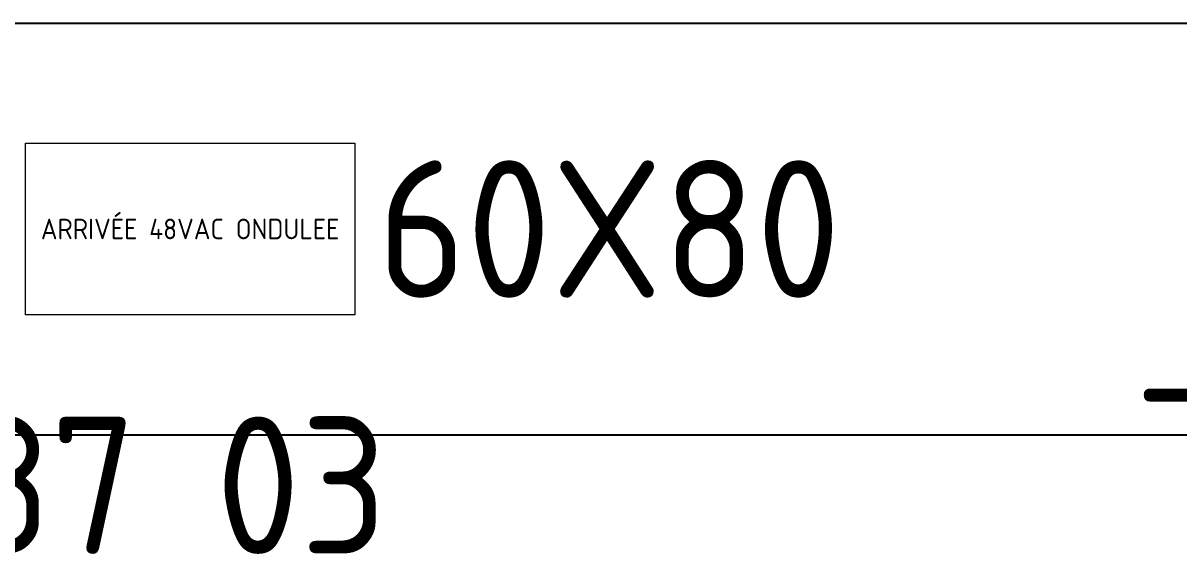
# Model space of a CAD drawing. Header units: millimetres. Extents: x 37984 to 70752, y 14140 to 37584.
# Drawn here: x 39387.8 to 39556.2, y 36032.1 to 36109.4 of the extents above; entities that cross this region are included whole.
import ezdxf
from ezdxf.enums import TextEntityAlignment as Align

# ---------------------------------------------------------------- set-up
doc = ezdxf.new("R2010")
doc.units = ezdxf.units.MM
doc.layers.add('000-PI-Oprema', color=30, linetype='Continuous', lineweight=5)
doc.layers.add('000-PI_TEXT', color=7, linetype='Continuous')
doc.layers.add('002-PI-Kabelska kanalica', color=150, linetype='Continuous')
doc.styles.add('PI0', font='isocpeur.ttf', dxfattribs={"width": 0.9})

# ---------------------------------------------------------------- blocks, each defined once
blk = doc.blocks.new('*U849')
at = {"layer": '002-PI-Kabelska kanalica'}
for p, q in [((-20, -100), (-20, 412)), ((40, -100), (40, 412))]:
    blk.add_line(p, q, dxfattribs=at)

msp = doc.modelspace()

# ---------------------------------------------------------------- linework, layer by layer
at = {"layer": '000-PI-Oprema'}
msp.add_lwpolyline([(39388.172, 36091.904), (39436.172, 36091.904), (39436.172, 36066.904), (39388.172, 36066.904)], close=True, dxfattribs=at)

# ---------------------------------------------------------------- block references
at = {"rotation": 270}
msp.add_blockref('*U849', (39483.172, 36089.404), dxfattribs=at)

# ---------------------------------------------------------------- texts
at = {"insert": (39473.189, 36079.404), "char_height": 20, "width": 16.78721, "attachment_point": 5, "style": 'PI0'}
msp.add_mtext('{\\fISOCPEUR|b0|i0|c238|p34;60}X{\\fISOCPEUR|b0|i0|c238|p34;8}0', dxfattribs=at)
at = {"layer": '000-PI_TEXT', "style": 'PI0', "width": 0.9}
for s, p in [('-Q 042 02', (39606.658, 36057.309)), ('-IG 037 03', (39381.471, 36042.101))]:
    msp.add_text(s, height=20, dxfattribs=at).set_placement(p, align=Align.MIDDLE)
at = {"layer": '000-PI_TEXT', "linetype": 'Continuous', "insert": (39412.172, 36079.404), "char_height": 3, "width": 48, "attachment_point": 5, "style": 'PI0'}
msp.add_mtext('ARRIVÉE 48VAC ONDULEE', dxfattribs=at)

doc.saveas('drawing.dxf')
